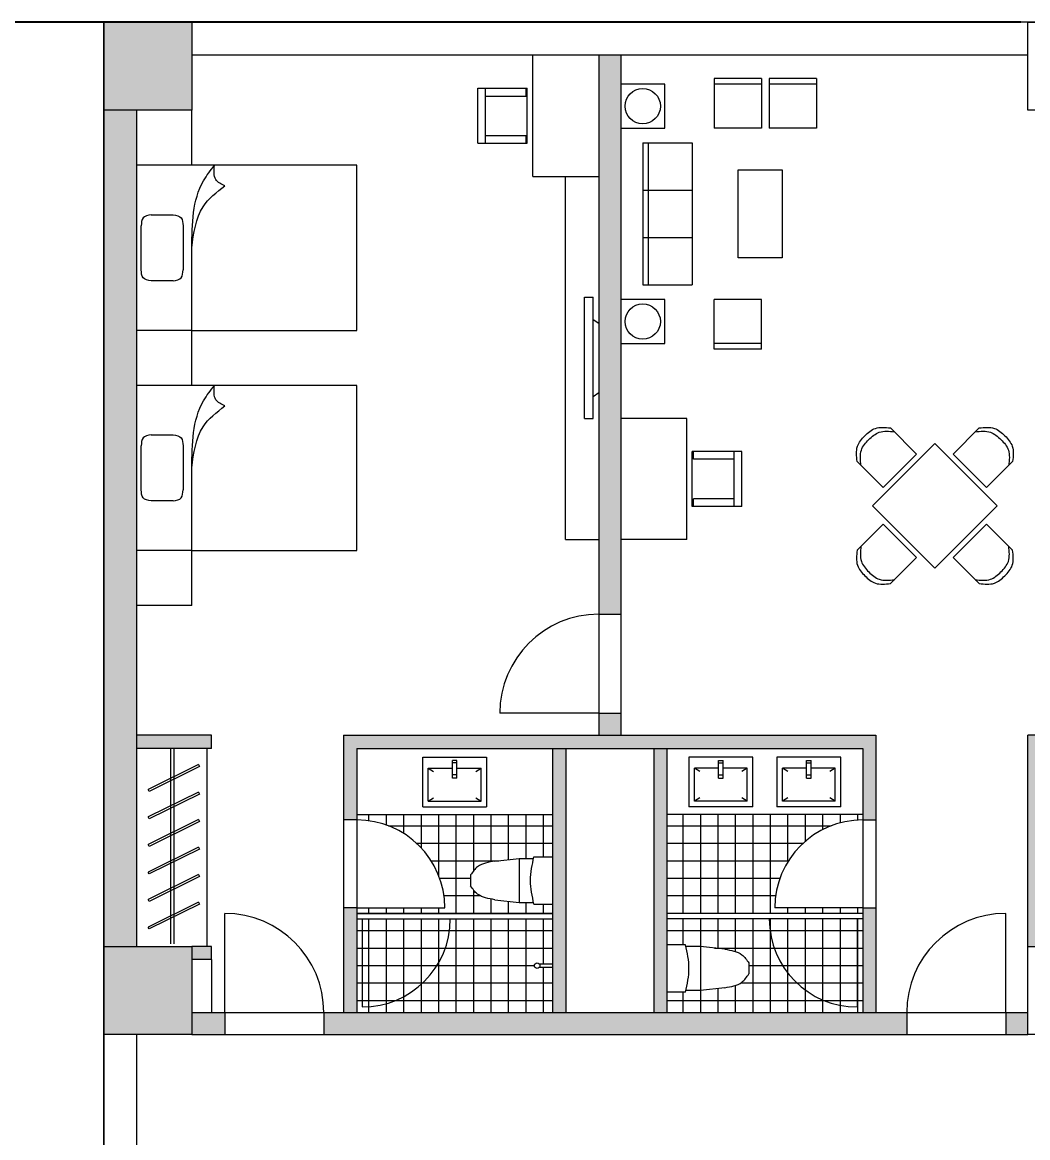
# Model space of a CAD drawing. Header units: metres. Extents: x -302 to 587, y -65 to 94.
# Drawn here: x 543.07 to 552.21, y 58.82 to 68.96 of the extents above; entities that cross this region are included whole.
import ezdxf

# ---------------------------------------------------------------- set-up
doc = ezdxf.new("R2010")
doc.units = ezdxf.units.M
doc.linetypes.add('ACAD_ISO03W100', pattern=[30, 12, -18])
doc.layers.get('0').update_dxf_attribs({"lineweight": 9})
for name, color, linetype, lineweight in [('fanghuo', 1, 'Continuous', 9), ('furniture', 3, 'Continuous', 5), ('glass', 5, 'Continuous', 5), ('hatch', 212, 'ACAD_ISO03W100', 5), ('ProfileEdges', 7, 'Continuous', 9), ('PUB_TEXT', 7, 'Continuous', 9), ('zhuwang', 2, 'Continuous', 13)]:
    doc.layers.add(name, color=color, linetype=linetype, lineweight=lineweight)
doc.dimstyles.new('myyyy', dxfattribs={"dimtxt": 1, "dimasz": 0.18, "dimexe": 0.18, "dimexo": 0.0625, "dimgap": 0.09, "dimtad": 0, "dimtoh": 1, "dimdec": 3, "dimrnd": 0.001, "dimzin": 0, "dimdsep": 46, "dimtxsty": 'Standard', "dimcen": 0.09, "dimadec": 0, "dimazin": 0, "dimtfac": 1, "dimtdec": 3, "dimtofl": 0, "dimtmove": 0, "dimatfit": 3, "dimfxl": 1, "dimtolj": 1, "dimtzin": 0, "dimarcsym": 0})
pattern_1 = [(0, (469.70644, -297.11858), (0, 0.15875), []), (90, (469.70644, -297.11858), (-0.15875, 1e-17), [])]

# ---------------------------------------------------------------- blocks, each defined once
blk = doc.blocks.new('*D136')
at = {"layer": 'Defpoints', "color": 0, "ltscale": 3, "transparency": 16777216}
for p in [(529.567, 68.96), (552.214, 68.96), (578.214, 26.14)]:
    blk.add_point(p, dxfattribs=at)
at = {"layer": 'PUB_TEXT', "color": 0, "lineweight": -2, "ltscale": 3, "transparency": 16777216}
for p, q in [((552.151, 68.96), (529.387, 68.96)), ((529.567, 68.78), (529.567, 50.056)), ((529.567, 26.32), (529.567, 45.043)), ((578.151, 26.14), (529.387, 26.14))]:
    blk.add_line(p, q, dxfattribs=at)
at = {"layer": 'PUB_TEXT', "color": 0, "ltscale": 3, "transparency": 16777216}
for points in [[(529.537, 68.78), (529.597, 68.78), (529.567, 68.96)], [(529.537, 26.32), (529.597, 26.32), (529.567, 26.14)]]:
    blk.add_solid(points, dxfattribs=at)
at = {"layer": 'PUB_TEXT', "color": 0, "ltscale": 3, "transparency": 16777216, "insert": (529.567, 47.55), "char_height": 1, "attachment_point": 5, "rotation": 90}
blk.add_mtext('\\A1;42.820', dxfattribs=at)

msp = doc.modelspace()

# ---------------------------------------------------------------- hatches: boundary and pattern name
at = {"layer": 'hatch', "ltscale": 0.05}
h = msp.add_hatch(color=256, dxfattribs=at)
h.dxf.hatch_style = 1
h.paths.add_polyline_path([(544.6136, 68.9598), (544.6136, 68.9598), (543.8136, 68.9598), (543.8136, 68.1598), (544.6136, 68.1598)])
h = msp.add_hatch(color=256, dxfattribs=at)
h.dxf.hatch_style = 1
h.paths.add_polyline_path([(548.5136, 68.6598), (548.3136, 68.6598), (548.3136, 63.5798), (548.5136, 63.5798)])
h.paths.add_polyline_path([(550.8336, 62.4798), (545.9936, 62.4798), (545.9936, 61.7098), (546.1136, 61.7098), (546.1136, 62.3598), (550.7136, 62.3598), (550.7136, 61.7098), (550.8336, 61.7098)])
h.paths.add_polyline_path([(548.5136, 62.6798), (548.3136, 62.6798), (548.3136, 62.4798), (548.5136, 62.4798)])
h.paths.add_polyline_path([(548.0136, 62.3598), (547.8936, 62.3598), (547.8936, 59.9598), (548.0136, 59.9598)])
h.paths.add_polyline_path([(548.9336, 62.3598), (548.8136, 62.3598), (548.8136, 59.9598), (548.9336, 59.9598)])
h.paths.add_polyline_path([(551.1136, 59.9598), (545.8136, 59.9598), (545.8136, 59.7598), (551.1136, 59.7598)])
h.paths.add_polyline_path([(546.1136, 60.9098), (545.9936, 60.9098), (545.9936, 59.9598), (546.1136, 59.9598)])
h.paths.add_polyline_path([(550.8336, 60.9098), (550.7136, 60.9098), (550.7136, 59.9598), (550.8336, 59.9598)])
h.paths.add_polyline_path([(544.9136, 59.9598), (544.6136, 59.9598), (544.6136, 59.7598), (544.9136, 59.7598)])
h.paths.add_polyline_path([(552.2136, 59.9598), (552.0136, 59.9598), (552.0136, 59.7598), (552.2136, 59.7598)])
h = msp.add_hatch(color=256, dxfattribs=at)
h.dxf.hatch_style = 1
h.paths.add_polyline_path([(544.1136, 68.1598), (543.8136, 68.1598), (543.8136, 60.5598), (544.1136, 60.5598)])
h.paths.add_polyline_path([(544.7936, 62.4798), (544.1136, 62.4798), (544.1136, 62.3598), (544.7936, 62.3598)])
h.paths.add_polyline_path([(544.7936, 60.5598), (544.6136, 60.5598), (544.6136, 60.4398), (544.7936, 60.4398)])
h = msp.add_hatch(color=256, dxfattribs=at)
h.dxf.hatch_style = 1
h.paths.add_polyline_path([(552.7136, 68.1598), (552.5136, 68.1598), (552.5136, 62.4798), (552.7136, 62.4798)])
h.paths.add_polyline_path([(553.0136, 62.4798), (552.2136, 62.4798), (552.2136, 60.5598), (552.3336, 60.5598), (552.3336, 62.3598), (553.0136, 62.3598)])
h = msp.add_hatch(dxfattribs=at)
h.set_pattern_fill('NET', color=256, scale=0.05)
h.set_pattern_definition(pattern_1)
h.paths.add_polyline_path([(547.8936, 60.3698), (547.7736, 60.3698, -0.7207592), (547.7286, 60.3848, -0.7207592), (547.7736, 60.3998), (547.8936, 60.3998), (547.8936, 60.8098), (546.9636, 60.8098, -0.4142136), (546.1636, 60.0098), (546.1636, 60.8098), (546.1136, 60.8098), (546.1136, 59.9598), (547.8936, 59.9598)])
h.paths.add_polyline_path([(546.9636, 60.8098), (546.1636, 60.8098), (546.1636, 60.0098, 0.4142136)], flags=17)
edge = h.paths.add_edge_path()
edge.add_line((547.8936, 61.7598), (546.1136, 61.7598))
edge.add_line((546.1136, 61.7598), (546.1136, 61.7098))
edge.add_arc((546.1136, 60.9098), 0.8, 0, 90, ccw=False)
edge.add_line((546.9136, 60.9098), (546.1136, 60.9098))
edge.add_line((546.1136, 60.9098), (546.1136, 60.8598))
edge.add_line((546.1136, 60.8598), (547.8936, 60.8598))
edge.add_line((547.8936, 60.8598), (547.8936, 60.9448))
edge.add_line((547.8936, 60.9448), (547.7236, 60.9448))
edge.add_spline(control_points=[(547.7236, 60.9448), (547.7226, 60.9498), (547.7215, 60.9548), (547.7205, 60.9598)], knot_values=[0, 0, 0, 0, 0.0151453, 0.0151453, 0.0151453, 0.0151453], degree=3, periodic=0)
edge.add_line((547.7205, 60.9598), (547.5886, 60.9598))
edge.add_line((547.5886, 60.9598), (547.3686, 60.9848))
edge.add_spline(control_points=[(547.3686, 60.9848), (547.3112, 60.994), (547.2198, 61.0086), (547.1679, 61.0824), (547.1486, 61.1098)], knot_values=[0, 0, 0, 0, 0.1647883, 0.2622216, 0.2622216, 0.2622216, 0.2622216], degree=3, periodic=0)
edge.add_line((547.1486, 61.1098), (547.1486, 61.2098))
edge.add_spline(control_points=[(547.1486, 61.2098), (547.1679, 61.2372), (547.2198, 61.311), (547.3112, 61.3256), (547.3686, 61.3348)], knot_values=[0, 0, 0, 0, 0.0974334, 0.2622216, 0.2622216, 0.2622216, 0.2622216], degree=3, periodic=0)
edge.add_line((547.3686, 61.3348), (547.5886, 61.3598))
edge.add_line((547.5886, 61.3598), (547.7205, 61.3598))
edge.add_spline(control_points=[(547.7205, 61.3598), (547.7215, 61.3648), (547.7226, 61.3698), (547.7236, 61.3748)], knot_values=[0.4190205, 0.4190205, 0.4190205, 0.4190205, 0.4341659, 0.4341659, 0.4341659, 0.4341659], degree=3, periodic=0)
edge.add_line((547.7236, 61.3748), (547.8936, 61.3748))
edge.add_line((547.8936, 61.3748), (547.8936, 61.7598))
h = msp.add_hatch(dxfattribs=at)
h.set_pattern_fill('NET', color=256, scale=0.05)
h.set_pattern_definition(pattern_1)
h.paths.add_polyline_path([(550.6636, 60.8098), (549.8636, 60.8098, 0.4142136), (550.6636, 60.0098)], flags=17)
edge = h.paths.add_edge_path()
edge.add_line((549.8636, 60.8098), (548.9336, 60.8098))
edge.add_line((548.9336, 60.8098), (548.9336, 60.5748))
edge.add_line((548.9336, 60.5748), (549.1036, 60.5748))
edge.add_spline(control_points=[(549.1036, 60.5748), (549.1047, 60.5698), (549.1057, 60.5648), (549.1068, 60.5598)], knot_values=[0.4190205, 0.4190205, 0.4190205, 0.4190205, 0.4341659, 0.4341659, 0.4341659, 0.4341659], degree=3, periodic=0)
edge.add_line((549.1068, 60.5598), (549.2386, 60.5598))
edge.add_line((549.2386, 60.5598), (549.4586, 60.5348))
edge.add_spline(control_points=[(549.4586, 60.5348), (549.5161, 60.5256), (549.6075, 60.511), (549.6594, 60.4372), (549.6786, 60.4098)], knot_values=[0, 0, 0, 0, 0.1647883, 0.2622216, 0.2622216, 0.2622216, 0.2622216], degree=3, periodic=0)
edge.add_line((549.6786, 60.4098), (549.6786, 60.3098))
edge.add_spline(control_points=[(549.6786, 60.3098), (549.6594, 60.2824), (549.6075, 60.2086), (549.5161, 60.194), (549.4586, 60.1848)], knot_values=[0, 0, 0, 0, 0.0974334, 0.2622216, 0.2622216, 0.2622216, 0.2622216], degree=3, periodic=0)
edge.add_line((549.4586, 60.1848), (549.2386, 60.1598))
edge.add_line((549.2386, 60.1598), (549.1068, 60.1598))
edge.add_spline(control_points=[(549.1068, 60.1598), (549.1057, 60.1548), (549.1047, 60.1498), (549.1036, 60.1448)], knot_values=[0, 0, 0, 0, 0.0151453, 0.0151453, 0.0151453, 0.0151453], degree=3, periodic=0)
edge.add_line((549.1036, 60.1448), (548.9336, 60.1448))
edge.add_line((548.9336, 60.1448), (548.9336, 59.9598))
edge.add_line((548.9336, 59.9598), (550.7136, 59.9598))
edge.add_line((550.7136, 59.9598), (550.7136, 60.8098))
edge.add_line((550.7136, 60.8098), (550.6636, 60.8098))
edge.add_line((550.6636, 60.8098), (550.6636, 60.0098))
edge.add_arc((550.6636, 60.8098), 0.8, 180, 270, ccw=False)
h.paths.add_polyline_path([(550.7136, 61.7098), (550.7136, 61.7598), (548.9336, 61.7598), (548.9336, 60.8598), (550.7136, 60.8598), (550.7136, 60.9098), (549.9136, 60.9098, -0.4142136)])
h = msp.add_hatch(color=256, dxfattribs=at)
h.dxf.hatch_style = 1
h.paths.add_polyline_path([(544.6136, 60.5598), (544.6136, 60.5598), (543.8136, 60.5598), (543.8136, 59.7598), (544.6136, 59.7598)])

# ---------------------------------------------------------------- linework, layer by layer
at = {"ltscale": 0.05}
for p, q in [((552.2136, 68.9598), (544.6136, 68.9598)), ((552.2136, 68.6598), (544.6136, 68.6598)), ((548.3136, 68.6598), (548.3136, 62.4798)), ((548.5136, 68.6598), (548.5136, 62.4798)), ((548.5136, 66.4401), (548.5136, 66.0401)), ((549.1136, 64.2598), (548.5136, 64.2598)), ((548.3136, 63.5798), (548.5136, 63.5798)), ((548.3136, 62.6798), (548.5136, 62.6798)), ((544.7936, 62.4798), (544.1136, 62.4798)), ((544.7936, 62.3598), (544.7936, 62.4798)), ((545.9936, 62.4798), (545.9936, 59.9598)), ((545.9936, 62.4798), (550.8336, 62.4798)), ((550.8336, 62.4798), (550.8336, 59.9598)), ((553.0136, 62.4798), (552.2136, 62.4798)), ((552.2136, 60.5598), (552.2136, 62.4798)), ((544.7936, 62.3598), (544.1136, 62.3598)), ((546.1136, 62.3598), (550.7136, 62.3598)), ((546.1136, 62.3598), (546.1136, 59.9598)), ((547.8936, 62.3598), (547.8936, 59.9598)), ((548.0136, 62.3598), (548.0136, 59.9598)), ((548.8136, 62.3598), (548.8136, 59.9598)), ((548.9336, 62.3598), (548.9336, 59.9598)), ((550.7136, 62.3598), (550.7136, 59.9598)), ((546.1136, 61.7098), (545.9936, 61.7098)), ((550.7136, 61.7098), (550.8336, 61.7098)), ((546.1136, 60.9098), (545.9936, 60.9098)), ((546.1136, 60.8598), (547.8936, 60.8598)), ((550.7136, 60.8598), (548.9336, 60.8598)), ((550.7136, 60.9098), (550.8336, 60.9098)), ((546.1136, 60.8098), (547.8936, 60.8098)), ((550.7136, 60.8098), (548.9336, 60.8098)), ((544.7936, 60.5598), (544.6136, 60.5598)), ((544.7936, 60.4398), (544.7936, 60.5598)), ((544.7936, 60.4398), (544.6136, 60.4398)), ((544.6136, 59.9598), (552.2136, 59.9598)), ((544.9136, 59.9598), (544.9136, 59.7598)), ((545.8136, 59.9598), (545.8136, 59.7598)), ((551.1136, 59.9598), (551.1136, 59.7598)), ((552.0136, 59.9598), (552.0136, 59.7598)), ((544.6136, 59.7598), (552.2136, 59.7598))]:
    msp.add_line(p, q, dxfattribs=at)
at = {"layer": 'fanghuo', "ltscale": 3}
for p, q in [((586.6136, 68.9598), (543.8136, 68.9598)), ((543.8136, 68.9598), (543.8136, 56.1258))]:
    msp.add_line(p, q, dxfattribs=at)
at = {"layer": 'furniture', "ltscale": 0.05}
for p, q in [((547.7136, 67.5598), (547.7136, 68.6598)), ((549.3636, 68.4476), (549.3636, 67.9976)), ((549.7936, 68.4476), (549.3636, 68.4476)), ((549.7936, 68.4476), (549.7936, 67.9976)), ((549.8636, 68.4476), (549.8636, 67.9976)), ((550.2936, 68.4476), (549.8636, 68.4476)), ((550.2936, 68.4476), (550.2936, 67.9976)), ((547.2136, 67.8598), (547.2136, 68.3598)), ((547.2136, 68.3598), (547.6636, 68.3598)), ((547.2836, 67.8598), (547.2836, 68.3598)), ((547.6536, 68.2898), (547.6536, 68.3598)), ((547.6636, 67.8598), (547.6636, 68.3598)), ((548.9136, 68.3976), (548.5136, 68.3976)), ((548.9136, 67.9976), (548.9136, 68.3976)), ((549.7936, 68.3976), (549.3636, 68.3976)), ((550.2936, 68.3976), (549.8636, 68.3976)), ((547.2836, 68.2898), (547.6536, 68.2898)), ((544.6136, 67.6598), (544.6136, 68.1598)), ((547.2836, 67.9298), (547.6536, 67.9298)), ((547.6536, 67.8598), (547.6536, 67.9298)), ((548.5136, 67.9976), (548.9136, 67.9976)), ((549.7936, 67.9976), (549.3636, 67.9976)), ((550.2936, 67.9976), (549.8636, 67.9976)), ((547.2136, 67.8598), (547.6636, 67.8598)), ((548.7136, 67.8638), (549.1636, 67.8638)), ((548.7136, 67.8638), (548.7136, 67.4338)), ((548.7636, 67.8638), (548.7636, 67.4338)), ((549.1636, 67.8638), (549.1636, 67.4338)), ((546.1136, 67.6598), (544.1136, 67.6598)), ((546.1136, 66.1598), (546.1136, 67.6598)), ((547.7136, 67.5598), (548.3136, 67.5598)), ((548.0117, 64.2598), (548.0117, 67.5598)), ((549.5821, 67.6188), (549.9821, 67.6188)), ((549.5821, 66.8188), (549.5821, 67.6188)), ((549.9821, 67.6188), (549.9821, 66.8188)), ((548.7136, 67.4338), (549.1636, 67.4338)), ((548.7136, 67.4338), (548.7136, 67.0038)), ((548.7136, 67.4338), (549.1636, 67.4338)), ((548.7636, 67.4338), (548.7636, 67.0038)), ((549.1636, 67.4338), (549.1636, 67.0038)), ((544.2436, 67.2098), (544.4436, 67.2098)), ((544.1536, 66.7098), (544.1536, 67.1098)), ((544.5336, 67.1098), (544.5336, 66.7098)), ((548.7136, 67.0038), (549.1636, 67.0038)), ((548.7136, 67.0038), (549.1636, 67.0038)), ((548.7136, 67.0038), (548.7136, 66.5738)), ((548.7636, 67.0038), (548.7636, 66.5738)), ((549.1636, 67.0038), (549.1636, 66.5738)), ((544.6136, 66.1598), (544.6136, 66.9098)), ((549.9821, 66.8188), (549.5821, 66.8188)), ((544.4436, 66.6098), (544.2436, 66.6098)), ((548.7136, 66.5738), (549.1636, 66.5738)), ((548.1836, 65.36), (548.1836, 66.46)), ((548.1836, 66.46), (548.2636, 66.46)), ((548.2636, 65.36), (548.2636, 66.46)), ((548.9136, 66.4401), (548.5136, 66.4401)), ((548.9136, 66.0401), (548.9136, 66.4401)), ((549.7936, 66.4401), (549.3636, 66.4401)), ((549.3636, 65.9901), (549.3636, 66.4401)), ((549.7936, 65.9901), (549.7936, 66.4401)), ((548.2627, 66.26), (548.3136, 66.225)), ((544.6136, 66.1598), (544.1136, 66.1598)), ((544.6136, 65.6598), (544.6136, 66.1598)), ((544.6136, 66.1598), (546.1136, 66.1598)), ((548.5136, 66.0401), (548.9136, 66.0401)), ((549.7936, 66.0401), (549.3636, 66.0401)), ((549.7936, 65.9901), (549.3636, 65.9901)), ((546.1136, 65.6598), (544.1136, 65.6598)), ((546.1136, 64.1598), (546.1136, 65.6598)), ((548.2627, 65.56), (548.3136, 65.5949)), ((548.1836, 65.36), (548.2636, 65.36)), ((549.1136, 65.3598), (548.5136, 65.3598)), ((549.1136, 64.2598), (549.1136, 65.3598)), ((544.2436, 65.2098), (544.4436, 65.2098)), ((550.9665, 65.2725), (551.2034, 65.0356)), ((551.7726, 65.2725), (551.5357, 65.0356)), ((544.1536, 64.7098), (544.1536, 65.1098)), ((544.5336, 65.1098), (544.5336, 64.7098)), ((551.3695, 65.1311), (550.8038, 64.5654)), ((551.9352, 64.5654), (551.3695, 65.1311)), ((549.6136, 65.0598), (549.1636, 65.0598)), ((549.1636, 64.5598), (549.1636, 65.0598)), ((549.1736, 64.9898), (549.1736, 65.0598)), ((549.5436, 64.9898), (549.1736, 64.9898)), ((549.5436, 64.5598), (549.5436, 65.0598)), ((549.6136, 64.5598), (549.6136, 65.0598)), ((551.2034, 65.0356), (550.8993, 64.7315)), ((551.8398, 64.7315), (551.5357, 65.0356)), ((544.6136, 64.1598), (544.6136, 64.9098)), ((550.6624, 64.9684), (550.8993, 64.7315)), ((552.0766, 64.9684), (551.8398, 64.7315)), ((544.4436, 64.6098), (544.2436, 64.6098)), ((549.5436, 64.6298), (549.1736, 64.6298)), ((549.1736, 64.5598), (549.1736, 64.6298)), ((549.6136, 64.5598), (549.1636, 64.5598)), ((550.8038, 64.5654), (551.3695, 63.9997)), ((551.3695, 63.9997), (551.9352, 64.5654)), ((550.6624, 64.1623), (550.8993, 64.3992)), ((551.2034, 64.0951), (550.8993, 64.3992)), ((551.8398, 64.3992), (551.5357, 64.0951)), ((552.0766, 64.1623), (551.8398, 64.3992)), ((548.0117, 64.2598), (548.3136, 64.2598)), ((544.6136, 64.1598), (544.1136, 64.1598)), ((544.6136, 63.6598), (544.6136, 64.1598)), ((544.6136, 64.1598), (546.1136, 64.1598)), ((550.9665, 63.8583), (551.2034, 64.0951)), ((551.7726, 63.8583), (551.5357, 64.0951)), ((544.6136, 63.6598), (544.1136, 63.6598)), ((544.4236, 60.5839), (544.4236, 62.3598)), ((544.4536, 60.5839), (544.4536, 62.3598)), ((544.7536, 60.5598), (544.7536, 62.3598)), ((546.7136, 62.2798), (547.2936, 62.2798)), ((546.7136, 61.8298), (546.7136, 62.2798)), ((546.9836, 62.0898), (546.9836, 62.2498)), ((547.0236, 62.2498), (546.9836, 62.2498)), ((547.0236, 62.0898), (547.0236, 62.2498)), ((547.2936, 62.2798), (547.2936, 61.8298)), ((549.7136, 62.2798), (549.1336, 62.2798)), ((549.1336, 62.2798), (549.1336, 61.8298)), ((549.4036, 62.0898), (549.4036, 62.2498)), ((549.4036, 62.2498), (549.4436, 62.2498)), ((549.4436, 62.0898), (549.4436, 62.2498)), ((549.7136, 61.8298), (549.7136, 62.2798)), ((550.5136, 62.2798), (549.9336, 62.2798)), ((549.9336, 62.2798), (549.9336, 61.8298)), ((550.2036, 62.0898), (550.2036, 62.2498)), ((550.2036, 62.2498), (550.2436, 62.2498)), ((550.2436, 62.0898), (550.2436, 62.2498)), ((550.5136, 61.8298), (550.5136, 62.2798)), ((544.6757, 62.2128), (544.2159, 61.9865)), ((544.6846, 62.195), (544.2249, 61.9686)), ((544.6757, 62.2128), (544.6846, 62.195)), ((546.7636, 61.8798), (546.7636, 62.1798)), ((546.7636, 62.1798), (546.9836, 62.1798)), ((546.7636, 62.1798), (546.8116, 62.1498)), ((547.0236, 62.2298), (546.9836, 62.2298)), ((547.0236, 62.1798), (547.2436, 62.1798)), ((547.1956, 62.1498), (547.2436, 62.1798)), ((547.2436, 61.8798), (547.2436, 62.1798)), ((549.1836, 61.8798), (549.1836, 62.1798)), ((549.4036, 62.1798), (549.1836, 62.1798)), ((549.2316, 62.1498), (549.1836, 62.1798)), ((549.4036, 62.2298), (549.4436, 62.2298)), ((549.6636, 62.1798), (549.4436, 62.1798)), ((549.6636, 62.1798), (549.6156, 62.1498)), ((549.6636, 61.8798), (549.6636, 62.1798)), ((549.9836, 61.8798), (549.9836, 62.1798)), ((550.2036, 62.1798), (549.9836, 62.1798)), ((550.0316, 62.1498), (549.9836, 62.1798)), ((550.2036, 62.2298), (550.2436, 62.2298)), ((550.4636, 62.1798), (550.2436, 62.1798)), ((550.4636, 62.1798), (550.4156, 62.1498)), ((550.4636, 61.8798), (550.4636, 62.1798)), ((547.0236, 62.1198), (546.9836, 62.1198)), ((547.0236, 62.0898), (546.9836, 62.0898)), ((549.4036, 62.1198), (549.4436, 62.1198)), ((549.4036, 62.0898), (549.4436, 62.0898)), ((550.2036, 62.1198), (550.2436, 62.1198)), ((550.2036, 62.0898), (550.2436, 62.0898)), ((544.2249, 61.9686), (544.2159, 61.9865)), ((544.6757, 61.9628), (544.2159, 61.7365)), ((544.6846, 61.945), (544.2249, 61.7186)), ((544.6757, 61.9628), (544.6846, 61.945)), ((546.7636, 61.8798), (546.8116, 61.9098)), ((546.7636, 61.8798), (547.2436, 61.8798)), ((547.1956, 61.9098), (547.2436, 61.8798)), ((549.2316, 61.9098), (549.1836, 61.8798)), ((549.6636, 61.8798), (549.1836, 61.8798)), ((549.6636, 61.8798), (549.6156, 61.9098)), ((550.0316, 61.9098), (549.9836, 61.8798)), ((550.4636, 61.8798), (549.9836, 61.8798)), ((550.4636, 61.8798), (550.4156, 61.9098)), ((546.1136, 61.7598), (547.8936, 61.7598)), ((546.7136, 61.8298), (547.2936, 61.8298)), ((550.7136, 61.7598), (548.9336, 61.7598)), ((549.7136, 61.8298), (549.1336, 61.8298)), ((550.5136, 61.8298), (549.9336, 61.8298)), ((544.2249, 61.7186), (544.2159, 61.7365)), ((544.6757, 61.7128), (544.2159, 61.4865)), ((544.6846, 61.695), (544.2249, 61.4686)), ((544.6757, 61.7128), (544.6846, 61.695)), ((544.2249, 61.4686), (544.2159, 61.4865)), ((544.6757, 61.4628), (544.2159, 61.2365)), ((544.6846, 61.445), (544.2249, 61.2186)), ((544.6757, 61.4628), (544.6846, 61.445)), ((547.3686, 61.3348), (547.5886, 61.3598)), ((547.5886, 61.3598), (547.5886, 60.9598)), ((547.5886, 61.3598), (547.7205, 61.3598)), ((547.7236, 61.3748), (547.8936, 61.3748)), ((544.2249, 61.2186), (544.2159, 61.2365)), ((544.6757, 61.2128), (544.2159, 60.9865)), ((544.6846, 61.195), (544.2249, 60.9686)), ((544.6757, 61.2128), (544.6846, 61.195)), ((547.1486, 61.2098), (547.1486, 61.1098)), ((544.2249, 60.9686), (544.2159, 60.9865)), ((544.6757, 60.9628), (544.2159, 60.7365)), ((544.6846, 60.945), (544.2249, 60.7186)), ((544.6757, 60.9628), (544.6846, 60.945)), ((547.3686, 60.9848), (547.5886, 60.9598)), ((547.5886, 60.9598), (547.7205, 60.9598)), ((547.7236, 60.9448), (547.8936, 60.9448)), ((544.2249, 60.7186), (544.2159, 60.7365)), ((549.1036, 60.5748), (548.9336, 60.5748)), ((549.2386, 60.5598), (549.1068, 60.5598)), ((549.2386, 60.5598), (549.2386, 60.1598)), ((549.4586, 60.5348), (549.2386, 60.5598)), ((544.7936, 60.4398), (544.7936, 59.9598)), ((547.8936, 60.3998), (547.7736, 60.3998)), ((547.8936, 60.3698), (547.7736, 60.3698)), ((549.6786, 60.4098), (549.6786, 60.3098)), ((549.1036, 60.1448), (548.9336, 60.1448)), ((549.2386, 60.1598), (549.1068, 60.1598)), ((549.4586, 60.1848), (549.2386, 60.1598))]:
    msp.add_line(p, q, dxfattribs=at)
for centre, radius in [((548.7136, 68.1976), 0.16), ((548.7136, 66.2401), 0.16), ((547.7536, 60.3848), 0.025)]:
    msp.add_circle(centre, radius, dxfattribs=at)
for points in [[(544.6136, 66.9098), (544.7199, 67.5199), (544.8199, 67.6598)], [(544.9147, 67.4737), (544.8323, 67.5298), (544.8199, 67.6598)], [(544.6136, 66.9098), (544.7162, 67.2832), (544.9147, 67.4737)], [(544.2436, 67.2098), (544.1706, 67.1818), (544.1536, 67.1098)], [(544.4436, 67.2098), (544.5166, 67.1818), (544.5336, 67.1098)], [(544.2436, 66.6098), (544.1706, 66.6378), (544.1536, 66.7098)], [(544.4436, 66.6098), (544.5166, 66.6378), (544.5336, 66.7098)], [(544.6136, 64.9098), (544.7199, 65.5199), (544.8199, 65.6598)], [(544.9147, 65.4737), (544.8323, 65.5298), (544.8199, 65.6598)], [(544.6136, 64.9098), (544.7162, 65.2832), (544.9147, 65.4737)], [(544.2436, 65.2098), (544.1706, 65.1818), (544.1536, 65.1098)], [(544.4436, 65.2098), (544.5166, 65.1818), (544.5336, 65.1098)], [(550.6624, 64.9684), (550.666, 65.1063), (550.7331, 65.2018), (550.8286, 65.2689), (550.9665, 65.2725)], [(550.6978, 64.9331), (550.7013, 65.0709), (550.7685, 65.1664), (550.864, 65.2336), (551.0018, 65.2371)], [(551.7372, 65.2371), (551.8751, 65.2336), (551.9706, 65.1664), (552.0377, 65.0709), (552.0413, 64.9331)], [(551.7726, 65.2725), (551.9105, 65.2689), (552.0059, 65.2018), (552.0731, 65.1063), (552.0766, 64.9684)], [(544.2436, 64.6098), (544.1706, 64.6378), (544.1536, 64.7098)], [(544.4436, 64.6098), (544.5166, 64.6378), (544.5336, 64.7098)], [(550.6978, 64.1977), (550.7013, 64.0598), (550.7685, 63.9643), (550.864, 63.8972), (551.0018, 63.8936)], [(551.7372, 63.8936), (551.8751, 63.8972), (551.9706, 63.9643), (552.0377, 64.0598), (552.0413, 64.1977)], [(550.6624, 64.1623), (550.666, 64.0244), (550.7331, 63.929), (550.8286, 63.8618), (550.9665, 63.8583)], [(551.7726, 63.8583), (551.9105, 63.8618), (552.0059, 63.929), (552.0731, 64.0244), (552.0766, 64.1623)], [(547.7236, 60.9448), (547.6936, 61.1598), (547.7236, 61.3748)], [(547.3686, 61.3348), (547.2119, 61.2839), (547.1486, 61.2098)], [(547.3686, 60.9848), (547.2119, 61.0357), (547.1486, 61.1098)], [(549.1036, 60.1448), (549.1336, 60.3598), (549.1036, 60.5748)], [(549.4586, 60.5348), (549.6154, 60.4839), (549.6786, 60.4098)], [(549.4586, 60.1848), (549.6154, 60.2357), (549.6786, 60.3098)]]:
    msp.add_spline(points, degree=3, dxfattribs=at)
at = {"layer": 'glass', "ltscale": 0.05}
for p, q in [((548.3136, 62.6798), (547.4136, 62.6798)), ((544.9136, 59.9598), (544.9136, 60.8598)), ((546.1136, 60.9098), (546.9136, 60.9098)), ((550.7136, 60.9098), (549.9136, 60.9098)), ((552.0136, 59.9598), (552.0136, 60.8598)), ((546.1636, 60.8098), (546.1636, 60.0098)), ((550.6636, 60.8098), (550.6636, 60.0098))]:
    msp.add_line(p, q, dxfattribs=at)
for centre, radius, start, end in [((548.3136, 62.6798), 0.9, 90, 180), ((546.1136, 60.9098), 0.8, 0, 90), ((550.7136, 60.9098), 0.8, 90, 180), ((544.9136, 59.9598), 0.9, 0, 90), ((552.0136, 59.9598), 0.9, 90, 180), ((546.1636, 60.8098), 0.8, 270, 0), ((550.6636, 60.8098), 0.8, 180, 270)]:
    msp.add_arc(centre, radius, start, end, dxfattribs=at)
at = {"layer": 'ProfileEdges', "ltscale": 0.05}
for p, q in [((543.8136, 60.5598), (543.8136, 68.1598)), ((544.1136, 60.5598), (544.1136, 68.1598)), ((543.8136, 56.1258), (543.8136, 59.7598)), ((544.1136, 56.2501), (544.1136, 59.7598))]:
    msp.add_line(p, q, dxfattribs=at)
at = {"layer": 'zhuwang'}
for points in [[(543.8136, 68.9598), (544.6136, 68.9598), (544.6136, 68.1598), (543.8136, 68.1598)], [(552.2136, 68.9598), (553.0136, 68.9598), (553.0136, 68.1598), (552.2136, 68.1598)], [(543.8136, 60.5598), (544.6136, 60.5598), (544.6136, 59.7598), (543.8136, 59.7598)], [(552.2136, 60.5598), (553.0136, 60.5598), (553.0136, 59.7598), (552.2136, 59.7598)]]:
    msp.add_lwpolyline(points, close=True, dxfattribs=at)

# ---------------------------------------------------------------- dimensions: what is measured, and where the dimension line sits
at = {"layer": 'PUB_TEXT', "ltscale": 3}
dim = msp.add_linear_dim(base=(529.5673, 68.9598), p1=(578.2136, 26.1398), p2=(552.2136, 68.9598), angle=270, dimstyle='myyyy', dxfattribs=at)
dim.commit()
dim.dimension.update_dxf_attribs({"geometry": '*D136', "text_midpoint": (529.5673, 47.5498)})

doc.saveas('drawing.dxf')
